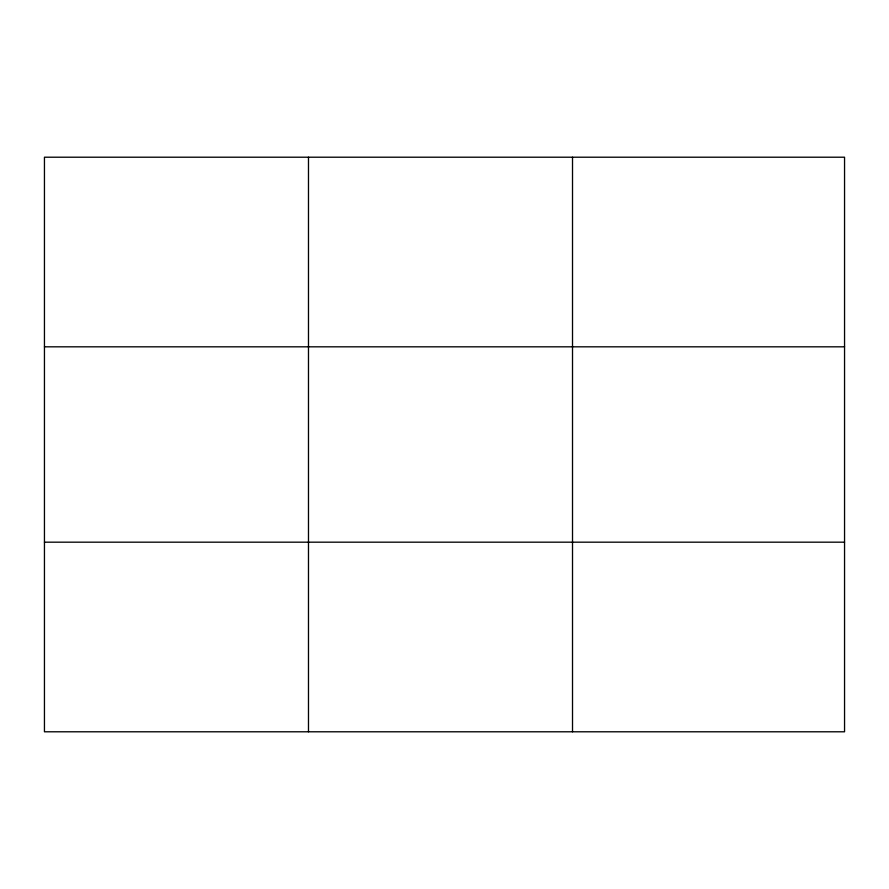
<?xml version="1.0" encoding="UTF-8"?>
<svg xmlns="http://www.w3.org/2000/svg" width="889" height="889" viewBox="0 0 889 889"><rect width="100%" height="100%" fill="white"/><g stroke="black" fill="none" stroke-linecap="round" stroke-linejoin="round"><path stroke-width="1.33" d="M308.483 731.791L308.483 157.209M572.516 731.791L572.516 157.209M844.55 346.821L844.55 157.209L44.45 157.209L44.45 731.791L844.55 731.791L844.55 346.821L44.45 346.821M44.45 542.179L844.55 542.179"/></g></svg>
